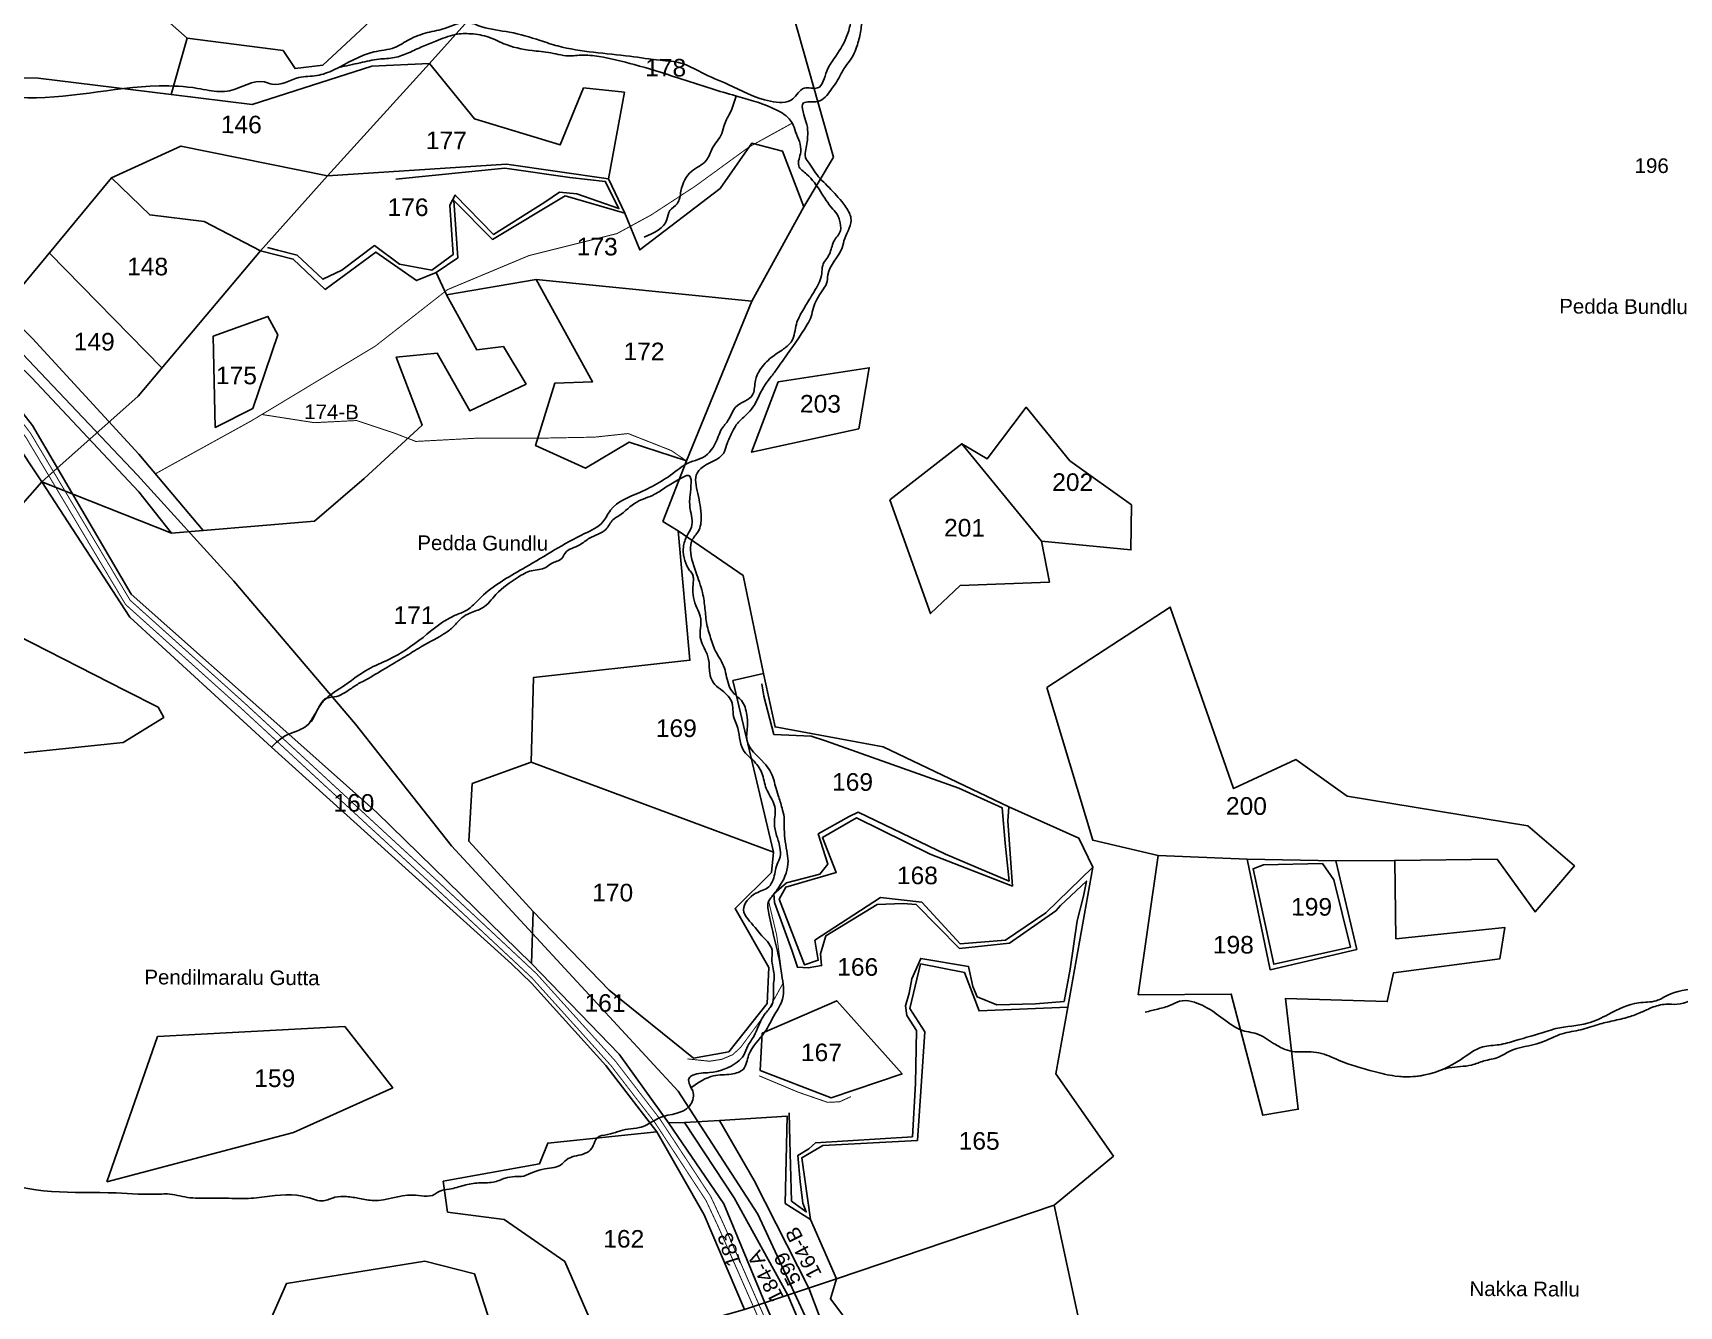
# Model space of a CAD drawing. Header units: feet. Extents: x 177753 to 186270, y 1578848 to 1588126.
# Drawn here: x 179878 to 181570, y 1582593 to 1583902 of the extents above; entities that cross this region are included whole.
import ezdxf
from ezdxf.enums import TextEntityAlignment as Align

# ---------------------------------------------------------------- set-up
doc = ezdxf.new("R2010")
doc.units = ezdxf.units.FT
doc.header["$LTSCALE"] = 15
doc.header["$MEASUREMENT"] = 0
doc.linetypes.add('HIDDEN2', pattern=[0.1875, 0.125, -0.0625])
for name, color, linetype in [('DIMENSION', 7, 'Continuous'), ('HILL', 223, 'Continuous'), ('PLOT', 7, 'Continuous'), ('RAILWAY TRACK', 3, 'Continuous'), ('ROADS', 6, 'HIDDEN2'), ('TANKS-STREAM', 4, 'Continuous'), ('TEXT', 255, 'Continuous')]:
    doc.layers.add(name, color=color, linetype=linetype)
doc.styles.get("Standard").update_dxf_attribs({"font": 'arial.ttf'})
doc.linetypes.add('TRACKS', pattern='A,0.15,[130,ltypeshp.shx,S=0.25,R=0,X=0,Y=0],0.15', length=0.3)

msp = doc.modelspace()

# ---------------------------------------------------------------- linework, layer by layer
at = {"layer": 'HILL', "lineweight": -2}
for points in [[(180250.8, 1583751.8), (180363.1, 1583763.4), (180430, 1583753.7), (180466.3, 1583749.6), (180480.3, 1583721.7), (180437, 1583736.7), (180419.1, 1583738.7), (180404.3, 1583728.3), (180351.4, 1583695.1), (180312, 1583735.6), (180306.5, 1583725.1), (180309.8, 1583674.3), (180287.9, 1583658.5), (180254.9, 1583664.5), (180229, 1583683.7), (180195.5, 1583658.5), (180176, 1583649), (180149.6, 1583673.6), (180129.4, 1583678.8), (180119, 1583681.6)], [(180627.4, 1583232.9), (180629.2, 1583220.4), (180639.6, 1583180.9), (180677.9, 1583179), (180692.6, 1583174.2), (180829.9, 1583125.6), (180874.3, 1583105.5), (180877.4, 1583069.1), (180881.4, 1583030.1), (180816.1, 1583057.7), (180726.3, 1583101), (180717, 1583096.4), (180685.2, 1583078.6), (180695, 1583047.3), (180687, 1583037.2), (180652.6, 1583028.1), (180639.7, 1583016.8), (180640.4, 1583008.1), (180658, 1582959), (180663.9, 1582941.4), (180674.9, 1582940.9), (180688.7, 1582943.1), (180687.7, 1582955.2), (180693.2, 1582973.8), (180745.8, 1583006), (180772.5, 1583007.1), (180786, 1583005.9), (180830.5, 1582960.8), (180881.9, 1582966.2), (180929.5, 1582999.4), (180934.4, 1583004.8), (180961, 1583030), (180958.1, 1583014.4), (180951.4, 1582989.1), (180944.1, 1582939.5), (180937.9, 1582906.3), (180908.6, 1582903.8), (180868.9, 1582902.7), (180848.5, 1582911.1), (180844.1, 1582921.6), (180839.8, 1582942.1), (180790.6, 1582950.6), (180781.3, 1582929.5), (180778.8, 1582914.7), (180775.1, 1582901.8), (180776.4, 1582891.8), (180786.2, 1582876.3), (180785.2, 1582822), (180782, 1582767.1), (180682.4, 1582760.8), (180675.4, 1582754.8), (180664.4, 1582747.9), (180666.6, 1582721), (180669.3, 1582699), (180672.9, 1582689.8), (180657.7, 1582700.9), (180656.1, 1582762.7), (180655.3, 1582791.6)], [(181143, 1583046.8), (181203.6, 1583048.3), (181215.3, 1583031.4), (181232.4, 1582962), (181153.5, 1582944.6), (181132.2, 1583042.8), (181143, 1583046.8)]]:
    msp.add_lwpolyline(points, dxfattribs=at)
at = {"layer": 'PLOT', "lineweight": -2}
for points in [[(180022.3, 1584176.8), (180043.6, 1584171.1), (180104.1, 1584142.9), (180098.3, 1584024.8), (180257.2, 1584069.6), (180297.5, 1583949.8), (180248.1, 1583936.7), (180176, 1583869.3), (180147.4, 1583865.7), (180135.1, 1583884.1), (180036.5, 1583896.9), (179879, 1584036.2)], [(180285.7, 1583871), (180391.8, 1583989.5), (180451.4, 1584117.6), (180623.3, 1584049.8), (180701, 1583774.5), (180670.4, 1583723.4)], [(179598.8, 1583881), (179732.9, 1583734.4), (179877.4, 1583588), (179986.6, 1583469.2), (180052.8, 1583390.6), (180167.3, 1583400.2), (180218.5, 1583444), (180278.2, 1583498.9), (180251.4, 1583568.9), (180293.5, 1583572.9), (180326.9, 1583513.6), (180384.8, 1583541.2), (180361.5, 1583579.8), (180334.2, 1583576.5), (180303, 1583633), (180292.4, 1583656), (180272.3, 1583647.6), (180230.5, 1583677), (180178.4, 1583638.5), (180145.5, 1583669.7), (180111.9, 1583678.2), (179986, 1583528.9), (179887.1, 1583440.5)], [(179771.4, 1583858.3), (179883.1, 1583855.7), (180019.9, 1583838.9), (180028.8, 1583870.4), (180036.4, 1583897)], [(180019.9, 1583838.9), (180103.2, 1583828.8), (180226.2, 1583868.1), (180285.7, 1583871), (180180.7, 1583755.4), (180030, 1583785.9), (179958.6, 1583753.2), (179847.4, 1583618.4)], [(180469.5, 1583752.3), (180486, 1583841.3), (180444, 1583845.7), (180420, 1583787.1), (180331.8, 1583813.9), (180285.7, 1583871)], [(180617.1, 1583626.3), (180670.4, 1583723.4), (180648.5, 1583780.8), (180617.1, 1583789.1), (180584.5, 1583742.4), (180501.8, 1583679.2), (180486.4, 1583717.1), (180424.9, 1583734.8), (180350.5, 1583690), (180310.6, 1583730.1), (180314.6, 1583670.9), (180292.4, 1583656)], [(180111.9, 1583678.2), (180180.7, 1583755.4), (180364.7, 1583767.3), (180469.5, 1583752.3), (180486.4, 1583717.1)], [(179958.6, 1583753.2), (179998, 1583715.1), (180054, 1583708.4), (180111.9, 1583678.2)], [(180630.2, 1582596.4), (180588.2, 1582698), (180531.2, 1582781.5), (180480.5, 1582852.1), (180390.5, 1582945.3), (180231.3, 1583100.7), (180140.8, 1583181.1), (179978.8, 1583325.3), (179877.6, 1583498.7), (179802.7, 1583593.6), (179769.9, 1583651.7), (179730.8, 1583691.7), (179717.1, 1583673.8), (179789.7, 1583574.8), (179857.3, 1583485.4), (179887.1, 1583440.5)], [(180010.5, 1583557.9), (179894.8, 1583675.9)], [(179769.9, 1583651.7), (179876.3, 1583547.8), (179986.6, 1583430.2), (180020.4, 1583387.8), (180052.8, 1583390.6)], [(180390.5, 1582945.3), (180392.1, 1582998.9), (180325.9, 1583071), (180329.6, 1583130.4), (180390.2, 1583152.3), (180392.5, 1583239.6), (180553.3, 1583257.1), (180541.1, 1583390.2), (180525.5, 1583400), (180549.9, 1583462.1), (180491, 1583481.6), (180446, 1583454.6), (180394.6, 1583478), (180414.4, 1583542), (180453.2, 1583543.5), (180395.1, 1583648.8), (180303, 1583633)], [(180395.1, 1583648.8), (180617.1, 1583626.3), (180549.9, 1583462.1)], [(180063.2, 1583590.5), (180119.4, 1583610.8), (180129.8, 1583592), (180103.8, 1583516.2), (180065.4, 1583496.6), (180063.2, 1583590.5)], [(180643.9, 1583543.5), (180616.7, 1583471), (180726.8, 1583495.3), (180737.7, 1583557.9), (180643.9, 1583543.5)], [(180759, 1583422.1), (180800.8, 1583305.2), (180831.3, 1583333.9), (180922.9, 1583337.6), (180914.6, 1583379.7), (181006.6, 1583370.7), (181007.4, 1583417), (180944, 1583462.2), (180899, 1583517.4), (180858.8, 1583464.3), (180832.7, 1583479.8), (180914.6, 1583379.7)], [(180832.7, 1583479.8), (180759, 1583422.1)], [(179827.4, 1583373.2), (179887.1, 1583440.5), (179977.5, 1583301.4), (180123.3, 1583167.7), (180369.9, 1582945.1), (180390.4, 1582925.1), (180466.7, 1582840.3), (180519.3, 1582772.1), (180407.2, 1582760.7), (180398.8, 1582739.4), (180299.8, 1582721.3), (180304.1, 1582689.6), (180362.4, 1582682.2), (180424.7, 1582638.8), (180449.7, 1582581.3)], [(180020.4, 1583387.8), (179887.1, 1583440.5)], [(179667, 1583360.3), (179772.1, 1583408), (179827.4, 1583373.2), (179861.5, 1583282.9), (179972.7, 1583226.2), (180006.7, 1583208.8), (180012.3, 1583198.3), (179970.6, 1583172.7), (179806, 1583155.5), (179751.2, 1583165.7), (179663.2, 1583206.8)], [(180541.1, 1583390.2), (180608, 1583344.4), (180628.8, 1583243.5), (180597.5, 1583236.3), (180639.3, 1583059.7), (180390.2, 1583152.3)], [(180920.4, 1583229.2), (181046.9, 1583311.8), (181112.3, 1583125.2), (181176.3, 1583155.1), (181229, 1583117.3), (181414.9, 1583086.8), (181462.7, 1583045.6), (181422.2, 1582998.4), (181383.1, 1583052.5), (181277.9, 1583051.4), (181279.2, 1582970.8), (181391.1, 1582982.2), (181386, 1582950.2), (181276.6, 1582935.7), (181270.2, 1582906.2), (181165.5, 1582909.3), (181178.7, 1582795.5), (181142.2, 1582789.2), (181109.8, 1582913.8), (181014.3, 1582913.1), (181034.6, 1583056.4), (180967.5, 1583072), (180920.4, 1583229.2)], [(180628.8, 1583243.5), (180640.9, 1583188.6), (180752, 1583168.1), (180881.1, 1583106.5), (180953.2, 1583074.2), (180967.6, 1583044.3), (180941.8, 1582900.4), (180929.6, 1582831.9), (180988.7, 1582747.3), (180927.7, 1582696.9), (180704, 1582620.9)], [(180881.1, 1583106.5), (180880.1, 1583091.8), (180884.8, 1583024.9), (180800.4, 1583057.7), (180724.6, 1583095.1), (180689.5, 1583074.8), (180703.8, 1583038.9), (180651.8, 1583023.8), (180645.1, 1583011.3), (180671.1, 1582943.8), (180685.2, 1582948.6), (180681.8, 1582969.3), (180749.4, 1583013.1), (180791.6, 1583008.4), (180831.3, 1582965.4), (180877.9, 1582969.4), (180919.1, 1582997.4), (180967.6, 1583044.3)], [(180639.3, 1583059.7), (180637.3, 1583038.9), (180599.7, 1583001.9), (180634.6, 1582941.1), (180632.7, 1582904.2), (180593.3, 1582854.6), (180557, 1582848.1), (180470.3, 1582918), (180392.1, 1582998.9)], [(181034.6, 1583056.4), (181126.2, 1583052.5), (181217.3, 1583051), (181277.9, 1583051.4)], [(181217.3, 1583051), (181238.8, 1582959.8), (181149.7, 1582938.8), (181126.2, 1583052.5)], [(180677.2, 1582681.9), (180668.4, 1582745.5), (180690.1, 1582758.2), (180787.2, 1582763.3), (180794.7, 1582875), (180779.5, 1582899), (180790.4, 1582944.8), (180835.5, 1582935.9), (180850.6, 1582896.6), (180941.8, 1582900.4)], [(180627.7, 1582873.6), (180625.6, 1582835.1), (180698.5, 1582807), (180771.4, 1582831.7), (180704.2, 1582907), (180627.7, 1582873.6)], [(179953.9, 1582720.8), (180145.6, 1582771.4), (180247.8, 1582817.5), (180198.4, 1582880.5), (180006.1, 1582870.2), (179953.9, 1582720.8)], [(180675.4, 1582611.4), (180619.2, 1582722.2), (180583.6, 1582783.9), (180547.7, 1582781.8), (180531.2, 1582781.5), (180547.7, 1582781.8), (180598.9, 1582704.2), (180653.9, 1582604.3)], [(180583.6, 1582783.9), (180653.2, 1582788.4), (180651.1, 1582698.6), (180677.2, 1582681.9), (180704, 1582620.9)], [(180455.6, 1582500.9), (180562.1, 1582576.1), (180609.4, 1582589.5), (180568, 1582686.9), (180519.3, 1582772.1)], [(180927.7, 1582696.9), (180958.3, 1582554.7), (181088.6, 1582556.4), (181161.4, 1582398.3), (181365.4, 1582421.7), (181356.6, 1582362.6), (181321.2, 1582153.5)], [(180345.4, 1582583.5), (180331.8, 1582626.2), (180280.7, 1582639.3), (180138.4, 1582616.1), (180118.4, 1582570.2)], [(180747.2, 1582337.5), (180747.7, 1582350.4), (180736.3, 1582387.4), (180745.3, 1582537.1), (180697.8, 1582600.5), (180704, 1582620.9), (180609.4, 1582589.5)], [(180675.4, 1582611.4), (180707.4, 1582527), (180725.4, 1582465.2), (180732.8, 1582433.9), (180736.3, 1582387.4)], [(180630.2, 1582596.4), (180705.5, 1582422.2), (180719.5, 1582380.5), (180729.1, 1582337.7), (180719.5, 1582380.5), (180707.9, 1582446.2), (180688.9, 1582522), (180653.9, 1582604.3)]]:
    msp.add_lwpolyline(points, dxfattribs=at)
at = {"layer": 'RAILWAY TRACK', "color": 239, "linetype": 'TRACKS', "lineweight": -2, "ltscale": 4}
msp.add_lwpolyline([(181810.3, 1580110.5), (181682.1, 1580340.9), (181594.6, 1580506.2), (181460.6, 1580763.6), (181312, 1581022.9), (181126.2, 1581377.2), (180926.2, 1581752), (180807.7, 1581944.3), (180759.9, 1582118.4), (180750.9, 1582237.2), (180721.8, 1582444.9), (180691.6, 1582539.7), (180623.1, 1582687.5), (180541.3, 1582814.1), (180308.3, 1583066.2), (180209.5, 1583191.3), (180084.3, 1583338.4), (179985.3, 1583447.5), (179804.6, 1583638.2), (179613.6, 1583851.9), (179446.7, 1584072.1)], dxfattribs=at)
at = {"layer": 'ROADS', "lineweight": -2, "ltscale": 10, "const_width": 1}
for points in [[(180723.2, 1582333.3), (180691.8, 1582425.9), (180583, 1582673.4), (180569.9, 1582701.5), (180517.3, 1582781.7), (180472.1, 1582840.4), (180390.7, 1582930.7), (180284.6, 1583029.8), (180091.8, 1583207.9), (179973.1, 1583314.5), (179870.8, 1583486.2), (179743.9, 1583653.4), (179611.2, 1583822.5), (179516.9, 1583937.3)], [(180727.9, 1582337.7), (180696.5, 1582430.2), (180587.7, 1582677.7), (180574.6, 1582705.9), (180522, 1582786), (180476.8, 1582844.8), (180395.4, 1582935), (180289.3, 1583034.2), (180096.5, 1583212.2), (179977.8, 1583318.9), (179875.5, 1583490.5), (179748.6, 1583657.7), (179615.9, 1583826.8), (179521.6, 1583941.7)], [(180003.7, 1583448.9), (180102.3, 1583503.3), (180230, 1583580.3), (180304.1, 1583638.3), (180387.8, 1583673.3), (180478.4, 1583696), (180513.3, 1583715), (180558.5, 1583744.5), (180614.4, 1583785.2), (180658.4, 1583809.5)], [(180113.2, 1583509.9), (180167.1, 1583501.5), (180210.7, 1583503.7), (180249.7, 1583490.7), (180271.5, 1583482.2), (180337.3, 1583485.7), (180396.9, 1583485.5), (180455.1, 1583486.6), (180489.8, 1583490.3), (180534.2, 1583472.8), (180549.9, 1583462.1)], [(180550.8, 1582847.2), (180573.5, 1582844.8), (180585.8, 1582846.7), (180597.3, 1582851.5), (180605.5, 1582859.1), (180634.2, 1582898), (180649.1, 1582925.2), (180642.5, 1582974.4), (180634.3, 1583009.1)], [(180624.5, 1582829.8), (180664.8, 1582812.9), (180695, 1582802.5), (180707.2, 1582803.1), (180718.8, 1582808.4)]]:
    msp.add_lwpolyline(points, dxfattribs=at)
at = {"layer": 'TANKS-STREAM', "lineweight": -2}
for points in [[(181280.9, 1582829.3), (181288.1, 1582828.8), (181310.5, 1582831), (181345.6, 1582846.4), (181368.6, 1582859.6), (181385.3, 1582861.8), (181402, 1582866), (181433.5, 1582875.3), (181443.6, 1582878.3), (181476.2, 1582883.8), (181497.5, 1582893), (181528.7, 1582904.9), (181546.7, 1582907), (181558, 1582912.4), (181589.5, 1582920.2), (181608.3, 1582923.4), (181634.3, 1582929.5), (181654.6, 1582929.7), (181712.9, 1582944.1), (181737.2, 1582947.8), (181773.9, 1582956.6), (181781, 1582961.5), (181784.3, 1582966.4), (181765, 1583029.3), (181754.6, 1583049.4), (181736.3, 1583063.9), (181734.4, 1583115.5), (181734.6, 1583149.1), (181731.8, 1583189.8), (181730.5, 1583273.2), (181727.4, 1583330.6), (181732.6, 1583383.7), (181732.8, 1583431.2), (181726, 1583457.1), (181712.8, 1583485.2), (181685.8, 1583539.6), (181668.5, 1583571.8), (181665.9, 1583602.6), (181671.7, 1583636.8), (181671.2, 1583675.3), (181664.4, 1583715.2), (181666.6, 1583734), (181674.5, 1583775.2), (181654.8, 1583882), (181653, 1583926.1), (181653.1, 1583951.9), (181653.2, 1583970.8), (181644.2, 1583989.7), (181614.1, 1583987.8), (181599.4, 1583985.8), (181581.2, 1583983.8), (181558.8, 1583982.5), (181541.3, 1583979.1), (181533.6, 1583977.8), (181511.9, 1583976.5), (181497.9, 1583973.1), (181480.4, 1583969.7), (181460.8, 1583971.2), (181441.2, 1583971.3), (181425.1, 1583965.8), (181406.1, 1583963.8), (181372.6, 1583965.4), (181352.3, 1583971.1), (181322.2, 1583969.8), (181308.9, 1583966.4), (181293.5, 1583970), (181262.7, 1583970.2), (181245.2, 1583968.2), (181227, 1583959.2), (181210.2, 1583958.6), (181171.7, 1583959.5), (181148.6, 1583956.1), (181136.7, 1583949.2), (181070.4, 1583956.6), (181047.9, 1583952.6), (181022.1, 1583952), (180980.8, 1583952.2), (180966.1, 1583949.5), (180934.6, 1583953.9), (180889.8, 1583953.4), (180874.4, 1583949.3), (180829.6, 1583946.1), (180788.3, 1583944.9), (180755.3, 1583934.6), (180744.9, 1583925.6), (180732.8, 1583919.1), (180729.3, 1583906.8), (180726.1, 1583892.1), (180718.8, 1583875.3), (180713.3, 1583867.8), (180707.4, 1583857.9), (180702.6, 1583849.7), (180698.1, 1583843.5), (180684.8, 1583831.8), (180670.2, 1583830.3), (180673.5, 1583808.1), (180674.4, 1583797.8), (180672.6, 1583782.4), (180672.2, 1583774.2), (180676, 1583768.3), (180681.1, 1583760.4), (180694.4, 1583745.2), (180709.4, 1583729), (180717.2, 1583717), (180718.9, 1583712.2), (180712.4, 1583690.8), (180709.7, 1583681.2), (180695.1, 1583653.5), (180693.8, 1583644.6), (180689.2, 1583637.2), (180683.9, 1583628.3), (180680.2, 1583619.9), (180678, 1583610.6), (180673.9, 1583602.4), (180649.8, 1583566.8), (180644, 1583558.5), (180637.2, 1583549.4), (180630.9, 1583541.2), (180618.1, 1583517.5), (180611, 1583509.4), (180602.1, 1583500.8), (180594.1, 1583485.9), (180590.9, 1583478.3), (180587.7, 1583469.9), (180583.6, 1583465.8), (180560.6, 1583449.7), (180561.3, 1583428.8), (180565, 1583404.5), (180561.8, 1583389.6), (180555.5, 1583380.4), (180554, 1583370.7), (180560.5, 1583345), (180566.7, 1583324.3), (180569, 1583308.2), (180571.1, 1583292.1), (180573.4, 1583284.1), (180578.6, 1583268.7), (180587.9, 1583251.4), (180592.9, 1583232.9), (180597.6, 1583224), (180606.2, 1583215.8), (180611.9, 1583200.9), (180612.6, 1583191), (180611.9, 1583175.2), (180629.7, 1583151.4), (180639.3, 1583135.2), (180641.2, 1583127.5), (180644.2, 1583118.1), (180648, 1583105.2), (180650.1, 1583095.8), (180650.3, 1583086.6), (180652.8, 1583061.2), (180654.2, 1583050.6), (180646.6, 1583026.4), (180637.4, 1583014), (180634.5, 1583009.7), (180634.9, 1582995), (180637.5, 1582982.3), (180645, 1582950), (180647.8, 1582933.4), (180648.6, 1582908.7), (180640.6, 1582893.1), (180630.1, 1582874.6), (180613.7, 1582851), (180608.3, 1582836.8), (180595.8, 1582831.6), (180577.7, 1582829.8), (180554.5, 1582817.7)], [(180733, 1583936.8), (180721.7, 1583923.4), (180718.4, 1583911.9), (180714.1, 1583897.6), (180701.6, 1583876), (180694.1, 1583863.1), (180684.6, 1583845.7), (180670.7, 1583845.4), (180659, 1583834.4), (180636, 1583832), (180592.5, 1583849.4), (180565.3, 1583861.5), (180544.1, 1583871.3), (180522.9, 1583874.2), (180491.7, 1583878.3), (180417.5, 1583888.9), (180399.4, 1583894.5), (180367.8, 1583903.1), (180339.3, 1583908.7), (180323.5, 1583913.2), (180302.1, 1583907.3), (180283.4, 1583902.6), (180264.9, 1583895.6), (180249.6, 1583887.3), (180228.3, 1583882.8), (180187.3, 1583864.3), (180169.8, 1583858.5), (180151.3, 1583856.4), (180123.8, 1583849.6), (180116.1, 1583851.9), (180080.1, 1583842.9), (180059, 1583843.2), (180047, 1583845.3), (180007.6, 1583847.8), (179863.5, 1583836.1), (179845.9, 1583837.9), (179833.4, 1583840), (179823.1, 1583840.6), (179814.5, 1583830.7), (179813.1, 1583823.9), (179810.5, 1583818.5), (179802.7, 1583808), (179778, 1583775.3), (179772.3, 1583764.5), (179767.9, 1583752.9), (179760.8, 1583739.3), (179755.9, 1583730.5), (179746.2, 1583721), (179741.2, 1583710.1), (179735.5, 1583701.6), (179704.4, 1583675.3), (179679.4, 1583683.8), (179668.5, 1583683.2), (179656.7, 1583682.6), (179644.1, 1583685.2), (179639.2, 1583683), (179634.2, 1583668.7), (179629.8, 1583662.4), (179619.1, 1583651.6), (179612.2, 1583642.7), (179600.1, 1583641.3), (179585.7, 1583640.9), (179576.5, 1583636.2), (179565.6, 1583634.5), (179538.4, 1583636.5), (179523.4, 1583637.1), (179517.2, 1583637.4), (179504.3, 1583641.7), (179486.9, 1583641.2), (179476.2, 1583641), (179467, 1583642.8), (179451.4, 1583635.6), (179438.2, 1583633.7), (179432.3, 1583632.3), (179429.3, 1583626.1), (179427.2, 1583618.9), (179423.4, 1583612.9), (179419.5, 1583606.3), (179398.8, 1583591), (179395.7, 1583585.9), (179392.6, 1583581.2), (179387, 1583575.7), (179373.4, 1583573.1), (179357.4, 1583564), (179351.5, 1583559.1), (179334.1, 1583551.5), (179331.9, 1583544.3), (179328.6, 1583536.7), (179328.4, 1583532.7), (179323.5, 1583523.7), (179314.8, 1583519.1), (179297.3, 1583502.8), (179289, 1583490.5), (179286.5, 1583485.1), (179282.7, 1583479.5), (179279.1, 1583467.3), (179272.8, 1583457.1), (179265.8, 1583446.9), (179253.4, 1583429.5), (179243.2, 1583410.6), (179237.2, 1583408.1), (179226.9, 1583401.9), (179221.6, 1583398.2), (179214.4, 1583394.3), (179202.9, 1583384.4)], [(180192.5, 1583866.8), (180214.4, 1583871.6), (180233.4, 1583875.3), (180249.5, 1583877), (180264.1, 1583881.9), (180278.4, 1583888.3), (180292.1, 1583893.8), (180312.2, 1583900.7), (180328.1, 1583901.4), (180346.6, 1583897.9), (180364.3, 1583890.3), (180395.2, 1583883.7), (180415.4, 1583880.8), (180425.9, 1583878.8), (180441.4, 1583879.4), (180460, 1583878), (180495.9, 1583869.8), (180540.8, 1583856.2), (180575.1, 1583845.1), (180600.2, 1583837.6), (180637.5, 1583825.4), (180654, 1583815.3), (180658.4, 1583809.7), (180662, 1583800.7), (180667.2, 1583779.9), (180665.2, 1583765.6), (180673.3, 1583756.9), (180700.1, 1583721.2), (180705.3, 1583714.7), (180707.1, 1583709.7), (180708, 1583698.9), (180701.4, 1583688.1), (180696.7, 1583674.8), (180689.8, 1583663.1), (180688.8, 1583655), (180682.2, 1583638.3), (180677.2, 1583630), (180669.4, 1583617), (180662.8, 1583602.9), (180658.1, 1583585.6), (180649.6, 1583577.3), (180636.9, 1583568.4), (180625.3, 1583555.7), (180620.3, 1583543), (180617.8, 1583530), (180600.3, 1583517.4), (180592.8, 1583504.2), (180585.9, 1583494.9), (180582.5, 1583487.2), (180569, 1583467.2), (180548.5, 1583458.5), (180540.1, 1583452.5), (180501.8, 1583429.8), (180471.6, 1583411.4), (180463.8, 1583399.4), (180445.1, 1583387.4), (180384.4, 1583352.9), (180341.1, 1583324.3), (180333, 1583316.3), (180323.4, 1583308.3), (180311.9, 1583303.4), (180278.9, 1583280.7), (180243.6, 1583257.8), (180222.7, 1583248), (180195, 1583229.2), (180177.3, 1583216), (180170.7, 1583206.7), (180162.9, 1583193.1), (180155.1, 1583187), (180140.8, 1583181.1), (180130.2, 1583174.4), (180123.3, 1583167.7)], [(180600.9, 1583837.4), (180595, 1583821), (180588.9, 1583808.3), (180586.1, 1583798.9), (180576.2, 1583783.3), (180570.1, 1583771.1), (180555.2, 1583760.2), (180544.1, 1583739.6), (180540.1, 1583726.7), (180532.7, 1583719.6), (180529.7, 1583710.4), (180506.2, 1583692.3)], [(180161.4, 1583191.6), (180171.1, 1583207.4), (180179.1, 1583217.8), (180190.3, 1583219.9), (180198.1, 1583223.6), (180203.4, 1583227), (180212.7, 1583233.1), (180220.2, 1583237.1), (180240.1, 1583248.8), (180258.2, 1583259.5), (180274.3, 1583269.4), (180299.2, 1583283.5), (180308.2, 1583289.9), (180318.8, 1583300.7), (180327.1, 1583305.7), (180340.2, 1583311.1), (180353.9, 1583324.8), (180376.6, 1583342.5), (180390.4, 1583349.2), (180405.1, 1583352.5), (180410.9, 1583356.6), (180421.5, 1583361.9), (180425.1, 1583367.4), (180440, 1583375.8), (180450.1, 1583382.7), (180466.9, 1583391.7), (180474.2, 1583401.6), (180480.2, 1583405.8), (180498.6, 1583419.8), (180517, 1583427.8), (180528.9, 1583435.4), (180542.5, 1583443.4), (180551.8, 1583447.2), (180553.4, 1583426.9), (180553.6, 1583412.6), (180554.9, 1583394.1), (180549.9, 1583384.2), (180546.5, 1583371.5), (180548.2, 1583359.6), (180553, 1583349.6), (180555.8, 1583345.8), (180556.9, 1583341.5), (180556.4, 1583332.5), (180560.5, 1583311), (180564, 1583302.5), (180564.2, 1583290), (180564, 1583280.7), (180570.9, 1583263.3), (180572.5, 1583257.9), (180573.7, 1583244.4), (180577.4, 1583234.1), (180584.6, 1583227.3), (180596, 1583215), (180598.8, 1583197.3), (180601.7, 1583190.3), (180607.9, 1583165.2), (180620.9, 1583151.5), (180628.6, 1583137.3), (180630.5, 1583129.1), (180637.5, 1583114.2), (180640.6, 1583106.6), (180640.1, 1583089.5), (180642.4, 1583077.1), (180644.1, 1583071.9), (180645.8, 1583064.6), (180646, 1583054.9), (180643, 1583047.4), (180638.8, 1583031.4), (180634.4, 1583024.1), (180621.2, 1583017.6), (180608.5, 1583000.5), (180620.3, 1582982.4), (180625.6, 1582975.8), (180637.7, 1582959), (180637.6, 1582947.8), (180640, 1582932), (180639.4, 1582925.2), (180637.4, 1582902.6), (180630, 1582892.9), (180618.9, 1582870.4), (180613, 1582860.7), (180608.6, 1582851), (180602, 1582843.9), (180573.5, 1582833.2), (180556.2, 1582830.3), (180552.5, 1582827.4), (180553.4, 1582819.9), (180556.8, 1582812.3), (180552.8, 1582798.7), (180522.8, 1582786.9), (180508.9, 1582779.4), (180501.3, 1582776.5), (180489.6, 1582775.1), (180468.7, 1582769.4), (180457.7, 1582765.8), (180454, 1582758.1), (180449.6, 1582752.3), (180432.2, 1582746.4), (180424.6, 1582742.1), (180421.9, 1582739.4), (180404.3, 1582734.1), (180392.4, 1582730.8), (180382.4, 1582726.7), (180373.4, 1582726.1), (180363.4, 1582724.6), (180351, 1582720.3), (180343.2, 1582719.9), (180336.1, 1582719.7), (180321, 1582717.1), (180305.9, 1582713.3), (180295.4, 1582710.9), (180291, 1582708), (180268.3, 1582707.1), (180228.3, 1582701.5), (180213.7, 1582703.6), (180200.4, 1582705.6), (180188.4, 1582704.9), (180176.5, 1582701.3), (180160.2, 1582704.8), (180115.8, 1582705.3), (180093.9, 1582703.5), (180082.2, 1582703.8), (180058.6, 1582703.9), (180036.7, 1582704.8), (180016.2, 1582708.3), (180008.4, 1582708.1), (179963.3, 1582709.3), (179835.6, 1582726.1), (179789.6, 1582761.1), (179727.3, 1582804), (179703.8, 1582817.6), (179672.9, 1582837.9), (179655.9, 1582847.1), (179644.1, 1582851.1), (179629.3, 1582858.6), (179618.9, 1582869.5), (179607.6, 1582874.4), (179575.9, 1582888.1)], [(181021.5, 1582895.2), (181034.4, 1582898.5), (181047.4, 1582902.4), (181056.5, 1582906.5), (181069.1, 1582906.2), (181108.5, 1582883.4), (181119.4, 1582877.1), (181136.3, 1582872.9), (181153.4, 1582863.2), (181165.2, 1582857), (181175.3, 1582854.6), (181189.4, 1582854.6), (181210.3, 1582850.2), (181220.7, 1582845.7), (181256.9, 1582834.2), (181278.3, 1582829.6), (181318.8, 1582833.3), (181333.8, 1582838), (181356.9, 1582840.9), (181369.6, 1582845.1), (181384.5, 1582848.9), (181395.6, 1582854.8), (181428, 1582863.9), (181450, 1582873.1), (181469.2, 1582877.2), (181487.3, 1582882.7), (181502.2, 1582886.3), (181518.6, 1582890.4), (181531.3, 1582895.1), (181542, 1582899.9), (181556.7, 1582903.4), (181568.2, 1582903.4), (181593.9, 1582912.2), (181655.9, 1582922.1), (181674.2, 1582928.8), (181689.2, 1582932.4), (181709.5, 1582930.6), (181728, 1582927.9), (181736.8, 1582932.1), (181750.1, 1582938.2), (181767.6, 1582944.6), (181782, 1582949.3), (181806.7, 1582935.9), (181843.2, 1582921.7), (181860.6, 1582900.2), (181890.9, 1582857.1), (181897.3, 1582846.9), (181904.2, 1582831.4), (181913.2, 1582811.6), (181920.4, 1582799.5), (181929.1, 1582790.2), (181933.3, 1582785.6), (181949.2, 1582749.3), (181955.6, 1582735.2), (181965.3, 1582714.6), (181966.9, 1582690.9), (181969.4, 1582677.7), (181975.7, 1582659.9), (181988.8, 1582623.4), (181993.8, 1582605.3), (181997, 1582585.9), (181994.7, 1582574.6), (181994.3, 1582558.9), (181994.6, 1582548.2), (181992, 1582534.7), (181989.6, 1582522.9), (181968.3, 1582443), (181966, 1582435.2), (181957.5, 1582428.8), (181946.8, 1582426), (181915.8, 1582427.3), (181900.9, 1582426.3), (181881.7, 1582425.8), (181869.6, 1582425.6), (181851, 1582423.1), (181831.3, 1582424.7), (181817.8, 1582421.9), (181802, 1582424.3), (181791, 1582425.7), (181781.7, 1582424.4), (181766.7, 1582417.7), (181758.3, 1582411.8), (181743, 1582408.8), (181733.4, 1582401.3), (181722.7, 1582394.9), (181711.9, 1582390.7), (181678.7, 1582376.7), (181648.5, 1582362.5), (181625.4, 1582356.4), (181589.8, 1582342.6), (181578.5, 1582335), (181567.7, 1582329.7), (181554.4, 1582318.3), (181544, 1582305.4), (181528.4, 1582296.5), (181514.2, 1582283.3), (181499.8, 1582277.5), (181486.3, 1582269.1), (181465.6, 1582257.1), (181454.6, 1582254.1), (181433.3, 1582259), (181408.9, 1582255.7), (181385.2, 1582252.4), (181382.1, 1582251.3), (181366.3, 1582248.6), (181351.9, 1582243.9), (181346.2, 1582239.4), (181341.7, 1582236.3), (181334.8, 1582234), (181326.2, 1582236.7), (181312.4, 1582238.8), (181303.7, 1582241.9), (181290.2, 1582249), (181272.5, 1582258.4), (181261, 1582262.7), (181248.9, 1582269.8), (181234.6, 1582274.9), (181223.1, 1582281.2), (181181.6, 1582296.7), (181165, 1582303.8), (181149.5, 1582310.6), (181137.4, 1582312.7), (181121.4, 1582323.4), (181107.7, 1582331.7), (181083.8, 1582338), (181068.6, 1582346.2), (181050.3, 1582351.1), (181038.8, 1582354.3), (181029.8, 1582360.5), (181011.4, 1582407.5), (181008.4, 1582426.1), (180978.6, 1582445.4), (180967.7, 1582456.4), (180947.1, 1582459.4), (180921.2, 1582459.8), (180902.4, 1582462.1), (180886.6, 1582460.8), (180874.7, 1582456.4), (180870.2, 1582456.4), (180851.1, 1582455.1), (180843.7, 1582450.9), (180838.3, 1582449.8), (180821.2, 1582449.9), (180810.4, 1582445.5), (180804, 1582445.2), (180775, 1582440.6), (180762.6, 1582437), (180748, 1582433.7), (180739.1, 1582434.3), (180733.3, 1582426.7), (180726.8, 1582423.2), (180715.8, 1582418.4), (180707.7, 1582415.7), (180697.4, 1582410.7), (180689.2, 1582407.1)]]:
    msp.add_spline(points, degree=3, dxfattribs=at)

# ---------------------------------------------------------------- texts
at = {"layer": 'DIMENSION', "lineweight": -2}
for s, p in [('178', (180528.4, 1583866.6)), ('146', (180092.1, 1583808.2)), ('177', (180302.9, 1583791.8)), ('176', (180263.5, 1583723.1)), ('173', (180458, 1583682.6)), ('148', (179995.8, 1583662.1)), ('149', (179940.9, 1583584.8)), ('172', (180506.1, 1583574.8)), ('175', (180087.1, 1583550.1)), ('171', (180269.6, 1583303.5)), ('169', (180720.5, 1583132)), ('160', (180207.8, 1583110.5)), ('168', (180787.2, 1583035.9)), ('170', (180473.9, 1583018.3)), ('166', (180725.8, 1582941.8)), ('161', (180466, 1582904.7)), ('167', (180688.5, 1582853.9)), ('159', (180126.5, 1582827.3)), ('165', (180850.7, 1582762.9)), ('162', (180485.3, 1582662.2))]:
    msp.add_text(s, height=18.08, rotation=359.6844, dxfattribs=at).set_placement(p, align=Align.MIDDLE_CENTER)
for s, p in [('203', (180666.4, 1583512)), ('202', (180925.7, 1583431.4)), ('201', (180814.5, 1583384.5)), ('169', (180518.2, 1583178.4)), ('200', (181104.3, 1583098.4)), ('199', (181171.3, 1582994.7)), ('198', (181090.9, 1582955.7))]:
    msp.add_text(s, height=18.08, rotation=359.6844, dxfattribs=at).set_placement(p)
at = {"layer": 'TEXT', "lineweight": -2}
for s, height, rotation, p in [('196', 15.06, 359.6844, (181524.5, 1583758.4)), ('Pedda Bundlu', 15.065, 359.6844, (181447, 1583613.8)), ('174-B', 15.06, 359.6844, (180156.8, 1583505.2)), ('Pedda Gundlu', 15.065, 359.6844, (180273, 1583370.5)), ('Pendilmaralu Gutta', 15.065, 359.6844, (179992.4, 1582923.9)), ('183', 15.06, 107.5997, (180606.2, 1582636.5)), ('164-B', 15.06, 116.9724, (180689.2, 1582626.1)), ('599', 15.06, 116.9724, (180668.2, 1582619)), ('Nakka Rallu', 15.065, 359.6844, (181354.7, 1582603.4))]:
    msp.add_text(s, height=height, rotation=rotation, dxfattribs=at).set_placement(p)
msp.add_text('184-A', height=15.06, rotation=116.9724, dxfattribs=at).set_placement((180631.1, 1582623.3), align=Align.MIDDLE_CENTER)

doc.saveas('drawing.dxf')
